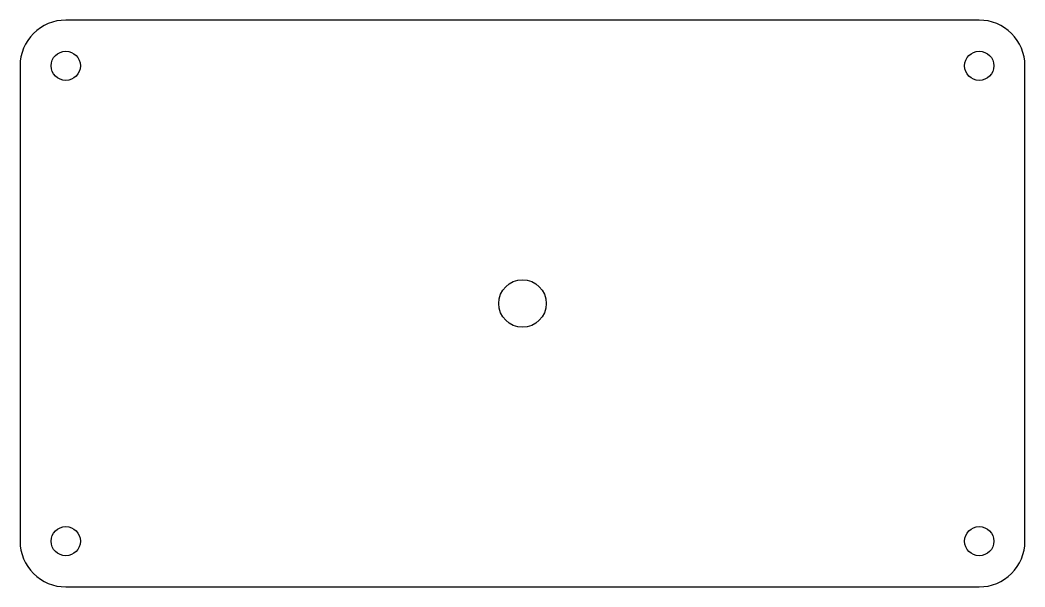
# Model space of a CAD drawing. Header units: millimetres. Extents: x -55 to 55, y -31 to 31.
import ezdxf

# ---------------------------------------------------------------- set-up
doc = ezdxf.new("R2010")
doc.units = ezdxf.units.MM
doc.layers.get('0').update_dxf_attribs({"linetype": 'CONTINUOUS'})

msp = doc.modelspace()

# ---------------------------------------------------------------- linework, layer by layer
msp.add_lwpolyline([(55, -26), (55, 26, 0.414214), (50, 31), (-50, 31, 0.414214), (-55, 26), (-55, -26, 0.414214), (-50, -31), (50, -31, 0.414214)], format="xyb", close=True)
for centre, radius in [((-50, 26), 1.6), ((50, 26), 1.6), ((0, 0), 2.6), ((-50, -26), 1.6), ((50, -26), 1.6)]:
    msp.add_circle(centre, radius)

doc.saveas('drawing.dxf')
